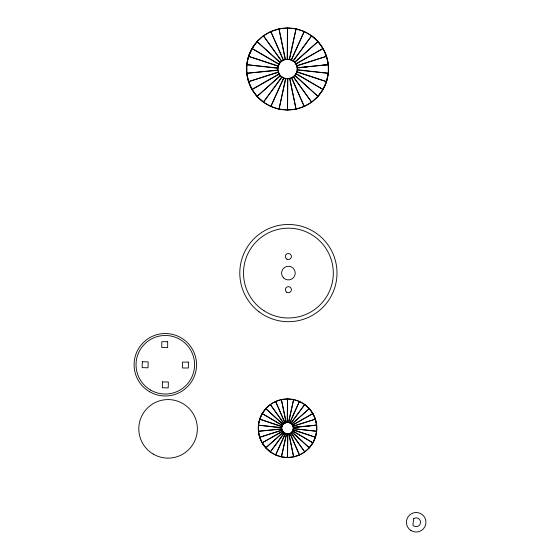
<?xml version="1.0" encoding="UTF-8"?>
<svg xmlns="http://www.w3.org/2000/svg" width="560" height="560" viewBox="0 0 560 560"><rect width="100%" height="100%" fill="white"/><g stroke="black" fill="none" stroke-linecap="round" stroke-linejoin="round"><path stroke-width="0.84" d="M287.196 59.283L287.455 28L279.006 28.903L285.187 59.563M287.854 78.701L287.525 109.977L296.114 109.067L304.262 106.407L311.675 102.109L318.038 96.369L323.064 89.425L326.536 81.592L328.3 73.206C329.672 58.891 323.197 44.359 311.612 35.833L304.136 31.514L296.044 28.903L287.525 28.007L287.525 59.283M287.175 422.387L287.525 398.937L281.386 399.581L275.569 401.485L270.319 404.53L265.769 408.625L265.384 409.15L266.119 408.31L262.171 413.574L259.665 419.216L258.412 425.152L258.412 431.326L259.693 437.311L262.192 442.897L265.804 447.839L270.319 451.899L275.667 454.979L281.491 456.862L287.574 457.492L293.664 456.841L299.432 454.958L304.731 451.899L309.316 447.769L312.907 442.813L315.385 437.213L316.652 431.221L316.638 425.103L315.357 419.118L312.858 413.532L309.246 408.59L304.696 404.495L299.432 401.471L293.566 399.56L287.525 398.937L287.525 422.387M287.875 434.035L287.525 457.492L287.525 434.035M290.668 423.297L304.731 404.53L309.253 408.583L312.851 413.532L315.35 419.118L316.638 425.152L293.279 427.259C292.859 424.081 289.429 421.722 286.314 422.52L281.386 399.581L280.952 399.728L282.037 399.518L281.4 399.644L285.971 422.59C272.902 428.218 292.656 442.141 293.314 427.595L316.638 425.103L316.652 431.221L315.385 437.213L312.9 442.806L309.281 447.804L291.851 432.11M283.199 424.319L265.769 408.625L262.15 413.623L259.574 419.664L259.931 418.614M285.509 78.484L279.076 109.095L287.525 109.977L287.525 78.701M289.541 59.5L296.044 28.903L289.226 59.43M259.721 419.23L258.412 425.152L258.419 431.326L259.7 437.311L262.199 442.897L264.299 446.04M286.314 433.909L281.442 456.848L286.657 433.986M288.736 422.52L293.615 399.581L288.393 422.443M285.824 78.554L279.006 109.081L270.858 106.435L263.494 102.193L257.11 96.474L252.063 89.551L248.563 81.725L246.764 73.346L246.75 64.778L248.514 56.392L252.028 48.496L255.003 44.037M278.929 28.91L278.327 29.113L279.846 28.812L270.858 31.549L263.375 35.868L257.068 41.566L252.028 48.503L248.521 56.392L246.764 64.708L246.764 73.346L248.563 81.725L252.063 89.551L257.11 96.474L263.438 102.151L282.086 77.035M278.194 66.304L248.549 56.329L251.993 48.559L257.558 41.125L256.529 42.301L257.012 41.615M283.577 77.861L270.858 106.435L283.878 77.994M291.473 60.123L304.192 31.549L291.172 59.99M285.159 433.531L275.618 454.958L285.474 433.678M289.891 422.891L299.432 401.471L289.576 422.751M249.655 53.305L252.028 48.503L279.118 64.141L277.767 68.992L279.118 73.843L252.028 89.488L279.286 74.13C284.004 82.922 298.886 77.791 297.178 67.963L328.286 64.638L326.48 56.259L322.98 48.44L317.982 41.566L311.612 35.833L292.964 60.949M279.118 64.141C283.066 56.14 296.478 58.765 297.143 67.655L328.286 64.638L328.293 73.206L326.529 81.592L323.064 89.425L317.982 96.418L294.742 75.488M263.438 102.151L281.82 76.846M293.23 61.138L311.612 35.833M260.477 439.418L262.199 442.897L265.797 447.846L270.319 451.899L284.102 432.929M290.948 423.5L304.731 404.53M270.319 451.899L284.389 433.132M256.529 42.301L257.124 41.622M264.089 35.455L263.403 35.917M280.315 75.488L257.068 96.418L280.532 75.733M294.742 62.496L317.982 41.566L294.518 62.251M283.199 432.11L265.769 447.804L283.43 432.369M291.851 424.319L309.281 408.625L291.62 424.053M263.144 36.092L263.466 35.875L281.82 61.138M270.872 31.598L270.116 31.969L271.18 31.444L270.809 31.626L283.577 60.123M295.932 64.141L323.022 48.503L295.771 63.854M282.478 431.123L262.171 442.848L282.66 431.431M292.572 425.299L312.879 413.574L292.397 424.998M259.749 437.29L259.945 437.857L259.588 436.8M278.292 71.995L248.549 81.655L278.397 72.303M296.758 65.996L326.501 56.329L296.653 65.681M281.988 430.017L259.686 437.262L282.093 430.346M293.062 426.412L315.364 419.167L292.957 426.083M277.872 70.007L246.764 73.276L277.907 70.336M298.907 67.795L302.365 67.431M304.094 67.249L307.545 66.885M310.142 66.612L311.871 66.437M320.509 65.527L328.279 64.638M281.736 428.82L258.412 431.277L281.771 429.17M295.911 427.336L299.362 426.972M301.952 426.699L304.549 426.426M308 426.062L309.729 425.88M311.458 425.698L316.631 425.103M277.872 67.977L246.764 64.708L277.837 68.306M297.178 70.007L328.286 73.276L297.213 69.678M281.736 427.602L258.412 425.152L281.694 427.952M293.314 428.82L316.638 431.277L293.356 428.477M248.549 56.329L278.292 65.996M296.758 71.995L326.501 81.655L296.856 71.68M281.988 426.412L259.686 419.167L281.876 426.748M293.062 430.017L315.385 437.213L293.174 429.681M295.932 73.843L323.022 89.488L296.093 73.563M282.478 425.299L262.171 413.574L282.303 425.607M292.572 431.123L312.9 442.806L292.747 430.822M252.028 48.503L278.957 64.421M280.315 62.496L257.068 41.566L280.091 62.741M294.959 75.243L317.982 96.418M292.089 431.851L309.281 447.804M265.769 408.625L282.961 424.578M293.23 76.846L311.612 102.151L293.496 76.65M284.102 423.5L270.319 404.53L283.815 423.71M290.948 432.929L304.731 451.899L291.235 432.719M263.438 35.833L281.554 61.334M291.473 77.861L304.192 106.435L291.774 77.728M285.159 422.891L275.618 401.471L284.837 423.038M289.891 433.531L299.432 454.958L290.213 433.391M270.858 31.549L283.276 60.256M279.006 28.903L285.509 59.5M289.541 78.484L296.044 109.081L289.863 78.421M288.736 433.909L293.615 456.848L289.079 433.839M142.31 361.746L142.17 367.633L148.022 367.794L148.169 361.907L142.31 361.746M162.47 381.892L162.309 387.744L168.196 387.891L168.357 382.032L162.47 381.892M413.749 518.637L412.881 525.154L413.742 525.91A4.389 4.389 0 0 0 420.56 522.529A4.389 4.389 0 0 0 414.225 518.315L413.749 518.637M167.671 341.677L161.777 341.698L161.777 347.55L167.671 347.529L167.671 341.677M188.363 362.103L182.504 362.103L182.525 367.99L188.384 367.99L188.363 362.103M259.014 311.801A48.608 48.608 0 0 0 336.623 279.181A48.608 48.608 0 0 0 269.563 228.277A48.608 48.608 0 0 0 259.014 311.801M283.57 277.914A6.832 6.832 0 0 0 295.001 274.855A6.832 6.832 0 0 0 286.629 266.49A6.832 6.832 0 0 0 283.57 277.914M286.888 259.112A3.024 3.024 0 0 0 291.424 256.494A3.024 3.024 0 0 0 286.888 253.876A3.024 3.024 0 0 0 286.888 259.112M286.72 292.194A3.024 3.024 0 0 0 291.417 289.877A3.024 3.024 0 0 0 287.063 286.965A3.024 3.024 0 0 0 286.72 292.194M264.047 310.8A44.898 44.898 0 0 0 333.242 275.317A44.898 44.898 0 0 0 267.911 233.135A44.898 44.898 0 0 0 264.047 310.8M282.646 77.448A9.758 9.758 0 0 0 297.283 68.992A9.758 9.758 0 0 0 282.646 60.543A9.758 9.758 0 0 0 282.646 77.448M267.029 104.496A40.992 40.992 0 0 0 328.517 68.992A40.992 40.992 0 0 0 267.029 33.495A40.992 40.992 0 0 0 267.029 104.496M410.858 530.432A9.758 9.758 0 0 0 425.922 522.774A9.758 9.758 0 0 0 411.754 513.555A9.758 9.758 0 0 0 410.858 530.432M284.599 433.286A5.859 5.859 0 0 0 293.384 428.211A5.859 5.859 0 0 0 284.599 423.143A5.859 5.859 0 0 0 284.599 433.286M272.888 453.572A29.281 29.281 0 0 0 316.806 428.211A29.281 29.281 0 0 0 272.888 402.857A29.281 29.281 0 0 0 272.888 453.572M153.251 454.09A29.281 29.281 0 0 0 197.358 429.065A29.281 29.281 0 0 0 153.636 403.382A29.281 29.281 0 0 0 153.251 454.09M149.639 391.762A31.234 31.234 0 0 0 196.539 364.812A31.234 31.234 0 0 0 149.751 337.666A31.234 31.234 0 0 0 149.639 391.762M150.479 389.991A29.281 29.281 0 0 0 194.586 364.966A29.281 29.281 0 0 0 150.864 339.283A29.281 29.281 0 0 0 150.479 389.991"/></g></svg>
